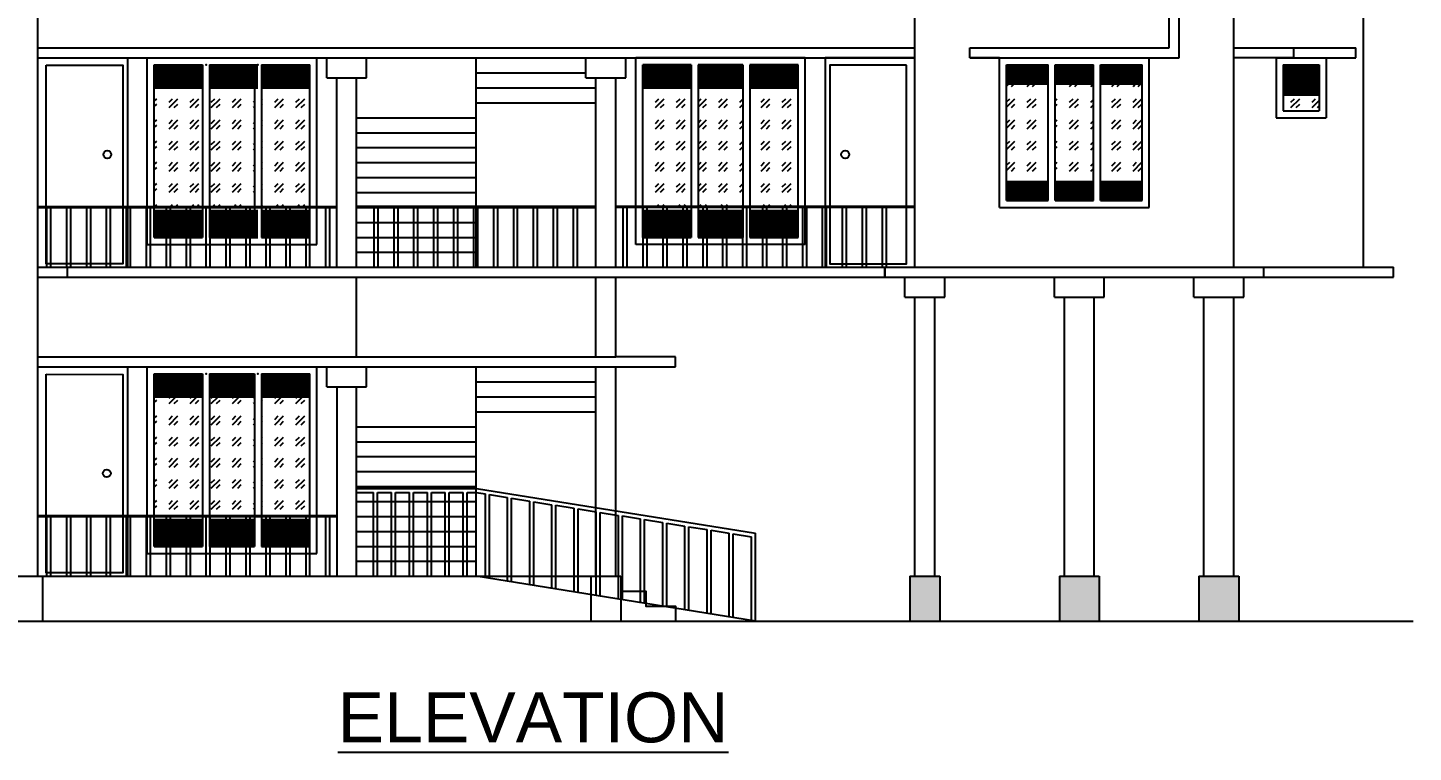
# Model space of a CAD drawing. Header units: metres. Extents: x -701442 to 358, y -36189 to 302.
# Drawn here: x 258.64 to 272.54, y 158.79 to 166.06 of the extents above; entities that cross this region are included whole.
import ezdxf

# ---------------------------------------------------------------- set-up
doc = ezdxf.new("R2010")
doc.units = ezdxf.units.M
doc.header["$MEASUREMENT"] = 0
doc.styles.get("Standard").update_dxf_attribs({"font": 'ARIAL.TTF'})
pattern_1 = [(45, (-5322.40508, -988.31824), (0.2121320344, 0), [0.125, -0.175]), (45, (-5322.35205, -988.31824), (0.2121320344, 0), [0.05, -0.25]), (45, (-5322.40508, -988.26521), (0.2121320344, 0), [0.05, -0.25])]
pattern_2 = [(45, (-5322.28008, -988.31824), (0.2121320344, 0), [0.125, -0.175]), (45, (-5322.22705, -988.31824), (0.2121320344, 0), [0.05, -0.25]), (45, (-5322.28008, -988.26521), (0.2121320344, 0), [0.05, -0.25])]

msp = doc.modelspace()

# ---------------------------------------------------------------- hatches: boundary and pattern name
h = msp.add_hatch()
h.set_pattern_fill('GOST_GLASS', color=256, scale=0.025)
h.set_pattern_definition(pattern_1)
h.paths.add_polyline_path([(259.91409, 164.26386), (260.39909, 164.26386), (260.39909, 165.45386), (259.91409, 165.45386)])
h = msp.add_hatch()
h.set_pattern_fill('GOST_GLASS', color=256, scale=0.025)
h.set_pattern_definition(pattern_1)
h.paths.add_polyline_path([(260.91909, 165.45386), (260.46909, 165.45386), (260.46909, 164.26386), (260.91909, 164.26386)])
h = msp.add_hatch()
h.set_pattern_fill('GOST_GLASS', color=256, scale=0.025)
h.set_pattern_definition(pattern_1)
h.paths.add_polyline_path([(260.98909, 164.26386), (261.47409, 164.26386), (261.47409, 165.45386), (260.98909, 165.45386)])
h = msp.add_hatch()
h.set_pattern_fill('GOST_GLASS', color=256, scale=0.025)
h.set_pattern_definition(pattern_1)
h.paths.add_polyline_path([(265.29909, 165.45386), (264.81409, 165.45386), (264.81409, 164.26386), (265.29909, 164.26386)])
h = msp.add_hatch()
h.set_pattern_fill('GOST_GLASS', color=256, scale=0.025)
h.set_pattern_definition(pattern_1)
h.paths.add_polyline_path([(265.81909, 165.45386), (265.36909, 165.45386), (265.36909, 164.26386), (265.81909, 164.26386)])
h = msp.add_hatch()
h.set_pattern_fill('GOST_GLASS', color=256, scale=0.025)
h.set_pattern_definition(pattern_1)
h.paths.add_polyline_path([(266.37409, 165.45386), (265.88909, 165.45386), (265.88909, 164.26386), (266.37409, 164.26386)])
h = msp.add_hatch()
h.set_pattern_fill('GOST_GLASS', color=256, scale=0.025)
h.set_pattern_definition(pattern_2)
h.paths.add_polyline_path([(268.88209, 165.49386), (268.46409, 165.49386), (268.46409, 164.51386), (268.88209, 164.51386)])
h = msp.add_hatch()
h.set_pattern_fill('GOST_GLASS', color=256, scale=0.025)
h.set_pattern_definition(pattern_2)
h.paths.add_polyline_path([(268.95209, 164.51386), (269.33509, 164.51386), (269.33509, 165.49386), (268.95209, 165.49386)])
h = msp.add_hatch()
h.set_pattern_fill('GOST_GLASS', color=256, scale=0.025)
h.set_pattern_definition(pattern_2)
h.paths.add_polyline_path([(269.82409, 165.49386), (269.40509, 165.49386), (269.40509, 164.51386), (269.82409, 164.51386)])
h = msp.add_hatch()
h.set_pattern_fill('GOST_GLASS', color=256, scale=0.025)
h.set_pattern_definition([(45, (-5322.60508, -988.31824), (0.2121320344, 0), [0.125, -0.175]), (45, (-5322.55205, -988.31824), (0.2121320344, 0), [0.05, -0.25]), (45, (-5322.60508, -988.26521), (0.2121320344, 0), [0.05, -0.25])])
h.paths.add_polyline_path([(271.59909, 165.38386), (271.23909, 165.38386), (271.23909, 165.22386), (271.59909, 165.22386)])
h = msp.add_hatch()
h.set_pattern_fill('GOST_GLASS', color=256, scale=0.025)
h.set_pattern_definition(pattern_1)
h.paths.add_polyline_path([(260.39909, 162.35386), (259.91409, 162.35386), (259.91409, 161.16386), (260.39909, 161.16386)])
h = msp.add_hatch()
h.set_pattern_fill('GOST_GLASS', color=256, scale=0.025)
h.set_pattern_definition(pattern_1)
h.paths.add_polyline_path([(260.46909, 161.16386), (260.91909, 161.16386), (260.91909, 162.35386), (260.46909, 162.35386)])
h = msp.add_hatch()
h.set_pattern_fill('GOST_GLASS', color=256, scale=0.025)
h.set_pattern_definition(pattern_1)
h.paths.add_polyline_path([(261.47409, 162.35386), (260.98909, 162.35386), (260.98909, 161.16386), (261.47409, 161.16386)])
h = msp.add_hatch(color=256)
h.dxf.hatch_style = 1
h.paths.add_polyline_path([(267.79409, 160.2795), (267.768, 160.28548, -0.34935359), (267.73202, 160.33059), (267.73202, 160.34057, -0.42263828), (267.77962, 160.38693), (267.78259, 160.38685), (267.79409, 160.41265), (267.79409, 160.55386), (267.49409, 160.55386), (267.49409, 160.46612, 0.06011254), (267.513, 160.45556, -0.47874737), (267.52719, 160.40779, 0.11824888), (267.51785, 160.38364, -0.17006343), (267.50328, 160.3549), (267.49409, 160.34611), (267.49409, 160.10386), (267.79409, 160.10386)])
h.paths.add_polyline_path([(267.52719, 160.40779, 0.19497221), (267.53241, 160.43124), (267.49409, 160.43124), (267.49409, 160.34611), (267.50328, 160.3549, 0.16971545), (267.51784, 160.38358, -0.1185502)], flags=17)
h.paths.add_polyline_path([(267.513, 160.45556, -0.06011253), (267.49409, 160.46612), (267.49409, 160.43124), (267.53241, 160.43124, 0.25954785)], flags=16)
h.paths.add_polyline_path([(267.79409, 160.38653), (267.78259, 160.38685), (267.78259, 160.38685), (267.77962, 160.38693, 0.42263825), (267.73202, 160.34057), (267.73202, 160.33059, 0.34935359), (267.768, 160.28548), (267.79409, 160.2795)], flags=17)
h.paths.add_polyline_path([(267.79409, 160.41265), (267.78259, 160.38685), (267.79409, 160.38653)], flags=17)
h = msp.add_hatch(color=256)
h.dxf.hatch_style = 1
h.paths.add_polyline_path([(269.39409, 160.55386), (269.34409, 160.55386), (269.04409, 160.55386), (268.99409, 160.55386), (268.99409, 160.10386), (269.39409, 160.10386)])
h = msp.add_hatch(color=256)
h.dxf.hatch_style = 1
h.paths.add_polyline_path([(270.79409, 160.55386), (270.74409, 160.55386), (270.44409, 160.55386), (270.39409, 160.55386), (270.39409, 160.10386), (270.79409, 160.10386)])

# ---------------------------------------------------------------- linework, layer by layer
for p, q in [((270.74409, 163.65386), (270.74409, 169.75386)), ((272.04409, 163.65386), (272.04409, 169.75386)), ((270.19409, 165.75408), (270.19409, 168.95364)), ((270.09409, 165.85386), (270.09409, 168.85364)), ((258.74409, 163.55386), (258.74409, 166.65386)), ((267.54409, 163.65386), (267.54409, 166.65386)), ((258.74409, 165.85386), (267.54409, 165.85386)), ((268.09409, 165.85386), (270.09409, 165.85386)), ((268.09409, 165.75386), (268.09409, 165.85386)), ((270.74409, 165.85386), (271.96909, 165.85386)), ((271.34409, 165.75386), (271.34409, 165.85386)), ((271.96909, 165.75386), (271.96909, 165.85386)), ((258.74409, 165.75386), (267.54409, 165.75386)), ((258.74409, 165.75386), (259.64409, 165.75386)), ((259.64409, 165.75386), (259.64409, 163.65386)), ((259.84409, 165.75386), (261.54409, 165.75386)), ((259.84409, 163.88386), (259.84409, 165.75386)), ((261.54409, 163.88386), (261.54409, 165.75386)), ((261.64409, 165.55386), (261.64409, 165.75386)), ((262.04409, 165.55386), (262.04409, 165.75386)), ((263.14409, 163.65386), (263.14409, 165.75386)), ((264.24409, 165.55386), (264.24409, 165.75386)), ((264.64409, 165.55386), (264.64409, 165.75386)), ((266.44409, 165.75386), (264.74409, 165.75386)), ((264.74409, 163.88386), (264.74409, 165.75386)), ((266.44409, 163.88386), (266.44409, 165.75386)), ((266.64409, 165.75386), (266.64409, 163.65386)), ((267.54409, 165.75386), (266.64409, 165.75386)), ((268.09409, 165.75386), (269.99409, 165.75386)), ((268.39409, 165.75386), (268.09409, 165.75386)), ((268.39409, 165.75386), (269.89409, 165.75386)), ((268.39409, 164.25386), (268.39409, 165.75386)), ((269.89409, 165.75408), (270.19409, 165.75408)), ((269.89409, 164.25386), (269.89409, 165.75386)), ((269.99409, 165.75386), (269.99409, 165.75408)), ((271.34409, 165.75386), (270.74409, 165.75386)), ((271.16909, 165.75386), (271.66909, 165.75386)), ((271.16909, 165.75386), (271.16909, 165.15386)), ((271.66909, 165.75386), (271.66909, 165.15386)), ((271.66909, 165.75386), (271.96909, 165.75386)), ((259.91409, 165.68386), (260.39909, 165.68386)), ((259.91409, 163.95386), (259.91409, 165.68386)), ((259.91409, 165.67386), (260.39909, 165.67386)), ((259.91409, 165.66386), (260.39909, 165.66386)), ((259.91409, 165.65386), (260.39909, 165.65386)), ((259.91409, 165.65386), (260.39909, 165.65386)), ((259.91409, 165.64386), (260.39909, 165.64386)), ((259.91409, 165.63386), (260.39909, 165.63386)), ((259.91409, 165.62386), (260.39909, 165.62386)), ((259.91409, 165.61386), (260.39909, 165.61386)), ((259.91409, 165.60386), (260.39909, 165.60386)), ((259.91409, 165.59386), (260.39909, 165.59386)), ((259.91409, 165.58386), (260.39909, 165.58386)), ((259.91409, 165.57386), (260.39909, 165.57386)), ((259.91409, 165.56386), (260.39909, 165.56386)), ((259.91409, 165.55386), (260.39909, 165.55386)), ((260.39909, 165.68386), (260.39909, 163.95386)), ((260.46909, 165.68386), (260.91909, 165.68386)), ((260.46909, 165.68386), (260.46909, 163.95386)), ((260.46909, 165.68386), (260.95409, 165.68386)), ((260.46909, 165.67386), (260.95409, 165.67386)), ((260.46909, 165.66386), (260.95409, 165.66386)), ((260.46909, 165.65386), (260.95409, 165.65386)), ((260.46909, 165.65386), (260.95409, 165.65386)), ((260.46909, 165.64386), (260.95409, 165.64386)), ((260.46909, 165.63386), (260.95409, 165.63386)), ((260.46909, 165.62386), (260.95409, 165.62386)), ((260.46909, 165.61386), (260.95409, 165.61386)), ((260.46909, 165.60386), (260.95409, 165.60386)), ((260.46909, 165.59386), (260.95409, 165.59386)), ((260.46909, 165.58386), (260.95409, 165.58386)), ((260.46909, 165.57386), (260.95409, 165.57386)), ((260.46909, 165.56386), (260.95409, 165.56386)), ((260.46909, 165.55386), (260.95409, 165.55386)), ((260.91909, 165.68386), (260.91909, 163.95386)), ((260.98909, 165.68386), (261.47409, 165.68386)), ((260.98909, 165.68386), (260.98909, 163.95386)), ((260.98909, 165.68386), (261.47409, 165.68386)), ((260.98909, 165.67386), (261.47409, 165.67386)), ((260.98909, 165.66386), (261.47409, 165.66386)), ((260.98909, 165.65386), (261.47409, 165.65386)), ((260.98909, 165.65386), (261.47409, 165.65386)), ((260.98909, 165.64386), (261.47409, 165.64386)), ((260.98909, 165.63386), (261.47409, 165.63386)), ((260.98909, 165.62386), (261.47409, 165.62386)), ((260.98909, 165.61386), (261.47409, 165.61386)), ((260.98909, 165.60386), (261.47409, 165.60386)), ((260.98909, 165.59386), (261.47409, 165.59386)), ((260.98909, 165.58386), (261.47409, 165.58386)), ((260.98909, 165.57386), (261.47409, 165.57386)), ((260.98909, 165.56386), (261.47409, 165.56386)), ((260.98909, 165.55386), (261.47409, 165.55386)), ((261.47409, 163.95386), (261.47409, 165.68386)), ((261.64409, 165.55386), (262.04409, 165.55386)), ((261.74409, 163.65386), (261.74409, 165.55386)), ((261.94409, 163.65386), (261.94409, 165.55386)), ((263.14409, 165.60386), (264.24409, 165.60386)), ((264.24409, 165.55386), (264.64409, 165.55386)), ((264.34409, 163.65386), (264.34409, 165.55386)), ((264.34409, 163.65386), (264.34409, 165.55386)), ((264.54409, 163.65386), (264.54409, 165.55386)), ((265.29909, 165.68386), (264.81409, 165.68386)), ((264.81409, 163.95386), (264.81409, 165.68386)), ((264.81409, 165.68386), (265.29909, 165.68386)), ((264.81409, 165.67386), (265.29909, 165.67386)), ((264.81409, 165.66386), (265.29909, 165.66386)), ((264.81409, 165.65386), (265.29909, 165.65386)), ((264.81409, 165.65386), (265.29909, 165.65386)), ((264.81409, 165.64386), (265.29909, 165.64386)), ((264.81409, 165.63386), (265.29909, 165.63386)), ((264.81409, 165.62386), (265.29909, 165.62386)), ((264.81409, 165.61386), (265.29909, 165.61386)), ((264.81409, 165.60386), (265.29909, 165.60386)), ((264.81409, 165.59386), (265.29909, 165.59386)), ((264.81409, 165.58386), (265.29909, 165.58386)), ((264.81409, 165.57386), (265.29909, 165.57386)), ((264.81409, 165.56386), (265.29909, 165.56386)), ((264.81409, 165.55386), (265.29909, 165.55386)), ((265.29909, 165.68386), (265.29909, 163.95386)), ((265.81909, 165.68386), (265.36909, 165.68386)), ((265.36909, 165.68386), (265.36909, 163.95386)), ((265.36909, 165.68386), (265.81909, 165.68386)), ((265.36909, 165.67386), (265.81909, 165.67386)), ((265.36909, 165.66386), (265.81909, 165.66386)), ((265.36909, 165.65386), (265.81909, 165.65386)), ((265.36909, 165.65386), (265.81909, 165.65386)), ((265.36909, 165.64386), (265.81909, 165.64386)), ((265.36909, 165.63386), (265.81909, 165.63386)), ((265.36909, 165.62386), (265.81909, 165.62386)), ((265.36909, 165.61386), (265.81909, 165.61386)), ((265.36909, 165.60386), (265.81909, 165.60386)), ((265.36909, 165.59386), (265.81909, 165.59386)), ((265.36909, 165.58386), (265.81909, 165.58386)), ((265.36909, 165.57386), (265.81909, 165.57386)), ((265.36909, 165.56386), (265.81909, 165.56386)), ((265.36909, 165.55386), (265.81909, 165.55386)), ((265.81909, 165.68386), (265.81909, 163.95386)), ((266.37409, 165.68386), (265.88909, 165.68386)), ((265.88909, 165.68386), (265.88909, 163.95386)), ((265.88909, 165.68386), (266.37409, 165.68386)), ((265.88909, 165.67386), (266.37409, 165.67386)), ((265.88909, 165.66386), (266.37409, 165.66386)), ((265.88909, 165.65386), (266.37409, 165.65386)), ((265.88909, 165.65386), (266.37409, 165.65386)), ((265.88909, 165.64386), (266.37409, 165.64386)), ((265.88909, 165.63386), (266.37409, 165.63386)), ((265.88909, 165.62386), (266.37409, 165.62386)), ((265.88909, 165.61386), (266.37409, 165.61386)), ((265.88909, 165.60386), (266.37409, 165.60386)), ((265.88909, 165.59386), (266.37409, 165.59386)), ((265.88909, 165.58386), (266.37409, 165.58386)), ((265.88909, 165.57386), (266.37409, 165.57386)), ((265.88909, 165.56386), (266.37409, 165.56386)), ((265.88909, 165.55386), (266.37409, 165.55386)), ((266.37409, 163.95386), (266.37409, 165.68386)), ((268.46409, 165.68386), (268.88209, 165.68386)), ((268.46409, 164.32386), (268.46409, 165.68386)), ((268.46409, 165.68386), (268.88209, 165.68386)), ((268.46409, 165.67386), (268.88209, 165.67386)), ((268.46409, 165.66386), (268.88209, 165.66386)), ((268.46409, 165.65386), (268.88209, 165.65386)), ((268.46409, 165.64386), (268.88209, 165.64386)), ((268.46409, 165.63386), (268.88209, 165.63386)), ((268.46409, 165.62386), (268.88209, 165.62386)), ((268.46409, 165.61386), (268.88209, 165.61386)), ((268.46409, 165.60386), (268.88209, 165.60386)), ((268.46409, 165.59386), (268.88209, 165.59386)), ((268.46409, 165.58386), (268.88209, 165.58386)), ((268.46409, 165.57386), (268.88209, 165.57386)), ((268.46409, 165.56386), (268.88209, 165.56386)), ((268.46409, 165.55386), (268.88209, 165.55386)), ((268.88209, 164.32386), (268.88209, 165.68386)), ((268.95209, 165.68386), (269.33509, 165.68386)), ((268.95209, 164.32386), (268.95209, 165.68386)), ((268.95209, 165.68386), (269.33509, 165.68386)), ((268.95209, 165.67386), (269.33509, 165.67386)), ((268.95209, 165.66386), (269.33509, 165.66386)), ((268.95209, 165.65386), (269.33509, 165.65386)), ((268.95209, 165.64386), (269.33509, 165.64386)), ((268.95209, 165.63386), (269.33509, 165.63386)), ((268.95209, 165.62386), (269.33509, 165.62386)), ((268.95209, 165.61386), (269.33509, 165.61386)), ((268.95209, 165.60386), (269.33509, 165.60386)), ((268.95209, 165.59386), (269.33509, 165.59386)), ((268.95209, 165.58386), (269.33509, 165.58386)), ((268.95209, 165.57386), (269.33509, 165.57386)), ((268.95209, 165.56386), (269.33509, 165.56386)), ((268.95209, 165.55386), (269.33509, 165.55386)), ((269.33509, 164.32386), (269.33509, 165.68386)), ((269.40509, 165.68386), (269.82409, 165.68386)), ((269.40509, 164.32386), (269.40509, 165.68386)), ((269.40509, 165.68386), (269.82309, 165.68386)), ((269.40509, 165.67386), (269.82309, 165.67386)), ((269.40509, 165.66386), (269.82309, 165.66386)), ((269.40509, 165.65386), (269.82309, 165.65386)), ((269.40509, 165.64386), (269.82309, 165.64386)), ((269.40509, 165.63386), (269.82309, 165.63386)), ((269.40509, 165.62386), (269.82309, 165.62386)), ((269.40509, 165.61386), (269.82309, 165.61386)), ((269.40509, 165.60386), (269.82309, 165.60386)), ((269.40509, 165.59386), (269.82309, 165.59386)), ((269.40509, 165.58386), (269.82309, 165.58386)), ((269.40509, 165.57386), (269.82309, 165.57386)), ((269.40509, 165.56386), (269.82309, 165.56386)), ((269.40509, 165.55386), (269.82309, 165.55386)), ((269.82409, 164.32386), (269.82409, 165.68386)), ((271.23909, 165.68386), (271.59909, 165.68386)), ((271.23909, 165.68386), (271.23909, 165.22386)), ((271.23909, 165.67386), (271.59909, 165.67386)), ((271.23909, 165.66386), (271.59909, 165.66386)), ((271.23909, 165.65386), (271.59909, 165.65386)), ((271.23909, 165.64386), (271.59909, 165.64386)), ((271.23909, 165.63386), (271.59909, 165.63386)), ((271.23909, 165.62386), (271.59909, 165.62386)), ((271.23909, 165.61386), (271.59909, 165.61386)), ((271.23909, 165.60386), (271.59909, 165.60386)), ((271.23909, 165.59386), (271.59909, 165.59386)), ((271.23909, 165.58386), (271.59909, 165.58386)), ((271.23909, 165.57386), (271.59909, 165.57386)), ((271.23909, 165.56386), (271.59909, 165.56386)), ((271.23909, 165.55386), (271.59909, 165.55386)), ((271.59909, 165.68386), (271.59909, 165.22386)), ((259.91409, 165.54386), (260.39909, 165.54386)), ((259.91409, 165.53386), (260.39909, 165.53386)), ((259.91409, 165.52386), (260.39909, 165.52386)), ((259.91409, 165.51386), (260.39909, 165.51386)), ((259.91409, 165.50386), (260.39909, 165.50386)), ((259.91409, 165.49386), (260.39909, 165.49386)), ((259.91409, 165.48386), (260.39909, 165.48386)), ((259.91409, 165.47386), (260.39909, 165.47386)), ((259.91409, 165.46386), (260.39909, 165.46386)), ((259.91409, 165.45386), (260.39909, 165.45386)), ((260.46909, 165.54386), (260.95409, 165.54386)), ((260.46909, 165.53386), (260.95409, 165.53386)), ((260.46909, 165.52386), (260.95409, 165.52386)), ((260.46909, 165.51386), (260.95409, 165.51386)), ((260.46909, 165.50386), (260.95409, 165.50386)), ((260.46909, 165.49386), (260.95409, 165.49386)), ((260.46909, 165.48386), (260.95409, 165.48386)), ((260.46909, 165.47386), (260.95409, 165.47386)), ((260.46909, 165.46386), (260.95409, 165.46386)), ((260.46909, 165.45386), (260.95409, 165.45386)), ((260.98909, 165.54386), (261.47409, 165.54386)), ((260.98909, 165.53386), (261.47409, 165.53386)), ((260.98909, 165.52386), (261.47409, 165.52386)), ((260.98909, 165.51386), (261.47409, 165.51386)), ((260.98909, 165.50386), (261.47409, 165.50386)), ((260.98909, 165.49386), (261.47409, 165.49386)), ((260.98909, 165.48386), (261.47409, 165.48386)), ((260.98909, 165.47386), (261.47409, 165.47386)), ((260.98909, 165.46386), (261.47409, 165.46386)), ((260.98909, 165.45386), (261.47409, 165.45386)), ((263.14409, 165.45386), (264.34409, 165.45386)), ((264.81409, 165.54386), (265.29909, 165.54386)), ((264.81409, 165.53386), (265.29909, 165.53386)), ((264.81409, 165.52386), (265.29909, 165.52386)), ((264.81409, 165.51386), (265.29909, 165.51386)), ((264.81409, 165.50386), (265.29909, 165.50386)), ((264.81409, 165.49386), (265.29909, 165.49386)), ((264.81409, 165.48386), (265.29909, 165.48386)), ((264.81409, 165.47386), (265.29909, 165.47386)), ((264.81409, 165.46386), (265.29909, 165.46386)), ((264.81409, 165.45386), (265.29909, 165.45386)), ((265.36909, 165.54386), (265.81909, 165.54386)), ((265.36909, 165.53386), (265.81909, 165.53386)), ((265.36909, 165.52386), (265.81909, 165.52386)), ((265.36909, 165.51386), (265.81909, 165.51386)), ((265.36909, 165.50386), (265.81909, 165.50386)), ((265.36909, 165.49386), (265.81909, 165.49386)), ((265.36909, 165.48386), (265.81909, 165.48386)), ((265.36909, 165.47386), (265.81909, 165.47386)), ((265.36909, 165.46386), (265.81909, 165.46386)), ((265.36909, 165.45386), (265.81909, 165.45386)), ((265.88909, 165.54386), (266.37409, 165.54386)), ((265.88909, 165.53386), (266.37409, 165.53386)), ((265.88909, 165.52386), (266.37409, 165.52386)), ((265.88909, 165.51386), (266.37409, 165.51386)), ((265.88909, 165.50386), (266.37409, 165.50386)), ((265.88909, 165.49386), (266.37409, 165.49386)), ((265.88909, 165.48386), (266.37409, 165.48386)), ((265.88909, 165.47386), (266.37409, 165.47386)), ((265.88909, 165.46386), (266.37409, 165.46386)), ((265.88909, 165.45386), (266.37409, 165.45386)), ((268.46409, 165.54386), (268.88209, 165.54386)), ((268.46409, 165.53386), (268.88209, 165.53386)), ((268.46409, 165.52386), (268.88209, 165.52386)), ((268.46409, 165.51386), (268.88209, 165.51386)), ((268.46409, 165.50386), (268.88209, 165.50386)), ((268.46409, 165.49386), (268.88209, 165.49386)), ((268.95209, 165.54386), (269.33509, 165.54386)), ((268.95209, 165.53386), (269.33509, 165.53386)), ((268.95209, 165.52386), (269.33509, 165.52386)), ((268.95209, 165.51386), (269.33509, 165.51386)), ((268.95209, 165.50386), (269.33509, 165.50386)), ((268.95209, 165.49386), (269.33509, 165.49386)), ((269.40509, 165.54386), (269.82309, 165.54386)), ((269.40509, 165.53386), (269.82309, 165.53386)), ((269.40509, 165.52386), (269.82309, 165.52386)), ((269.40509, 165.51386), (269.82309, 165.51386)), ((269.40509, 165.50386), (269.82309, 165.50386)), ((269.40509, 165.49386), (269.82309, 165.49386)), ((271.23909, 165.54386), (271.59909, 165.54386)), ((271.23909, 165.53386), (271.59909, 165.53386)), ((271.23909, 165.52386), (271.59909, 165.52386)), ((271.23909, 165.51386), (271.59909, 165.51386)), ((271.23909, 165.50386), (271.59909, 165.50386)), ((271.23909, 165.49386), (271.59909, 165.49386)), ((271.23909, 165.48386), (271.59909, 165.48386)), ((271.23909, 165.47386), (271.59909, 165.47386)), ((271.23909, 165.46386), (271.59909, 165.46386)), ((271.23909, 165.45386), (271.59909, 165.45386)), ((271.23909, 165.44386), (271.59909, 165.44386)), ((271.23909, 165.43386), (271.59909, 165.43386)), ((271.23909, 165.42386), (271.59909, 165.42386)), ((271.23909, 165.41386), (271.59909, 165.41386)), ((263.14409, 165.30386), (264.34409, 165.30386)), ((271.23909, 165.40386), (271.59909, 165.40386)), ((271.23909, 165.39386), (271.59909, 165.39386)), ((271.23909, 165.38386), (271.59909, 165.38386)), ((261.94409, 165.15386), (263.14409, 165.15386)), ((271.16909, 165.15386), (271.66909, 165.15386)), ((271.23909, 165.22386), (271.59909, 165.22386)), ((261.94409, 165.00386), (263.14409, 165.00386)), ((261.94409, 164.85386), (263.14409, 164.85386)), ((261.94409, 164.70386), (263.14409, 164.70386)), ((261.94409, 164.55386), (263.14409, 164.55386)), ((268.46409, 164.51386), (268.88209, 164.51386)), ((268.46409, 164.50386), (268.88209, 164.50386)), ((268.46409, 164.49386), (268.88209, 164.49386)), ((268.46409, 164.48386), (268.88209, 164.48386)), ((268.46409, 164.47386), (268.88209, 164.47386)), ((268.46409, 164.46386), (268.88209, 164.46386)), ((268.46409, 164.45386), (268.88209, 164.45386)), ((268.46409, 164.44386), (268.88209, 164.44386)), ((268.95209, 164.51386), (269.33509, 164.51386)), ((268.95209, 164.50386), (269.33509, 164.50386)), ((268.95209, 164.49386), (269.33509, 164.49386)), ((268.95209, 164.48386), (269.33509, 164.48386)), ((268.95209, 164.47386), (269.33509, 164.47386)), ((268.95209, 164.46386), (269.33509, 164.46386)), ((268.95209, 164.45386), (269.33509, 164.45386)), ((268.95209, 164.44386), (269.33509, 164.44386)), ((269.40509, 164.51386), (269.82309, 164.51386)), ((269.40509, 164.50386), (269.82309, 164.50386)), ((269.40509, 164.49386), (269.82309, 164.49386)), ((269.40509, 164.48386), (269.82309, 164.48386)), ((269.40509, 164.47386), (269.82309, 164.47386)), ((269.40509, 164.46386), (269.82309, 164.46386)), ((269.40509, 164.45386), (269.82309, 164.45386)), ((269.40509, 164.44386), (269.82309, 164.44386)), ((261.94409, 164.40386), (263.14409, 164.40386)), ((268.46409, 164.43386), (268.88209, 164.43386)), ((268.46409, 164.42386), (268.88209, 164.42386)), ((268.46409, 164.41386), (268.88209, 164.41386)), ((268.46409, 164.40386), (268.88209, 164.40386)), ((268.46409, 164.39386), (268.88209, 164.39386)), ((268.46409, 164.38386), (268.88209, 164.38386)), ((268.46409, 164.37386), (268.88209, 164.37386)), ((268.46409, 164.36386), (268.88209, 164.36386)), ((268.46409, 164.35386), (268.88209, 164.35386)), ((268.46409, 164.34386), (268.88209, 164.34386)), ((268.46409, 164.33386), (268.88209, 164.33386)), ((268.46409, 164.32386), (268.88209, 164.32386)), ((268.95209, 164.43386), (269.33509, 164.43386)), ((268.95209, 164.42386), (269.33509, 164.42386)), ((268.95209, 164.41386), (269.33509, 164.41386)), ((268.95209, 164.40386), (269.33509, 164.40386)), ((268.95209, 164.39386), (269.33509, 164.39386)), ((268.95209, 164.38386), (269.33509, 164.38386)), ((268.95209, 164.37386), (269.33509, 164.37386)), ((268.95209, 164.36386), (269.33509, 164.36386)), ((268.95209, 164.35386), (269.33509, 164.35386)), ((268.95209, 164.34386), (269.33509, 164.34386)), ((268.95209, 164.33386), (269.33509, 164.33386)), ((268.95209, 164.32386), (269.33509, 164.32386)), ((269.40509, 164.43386), (269.82309, 164.43386)), ((269.40509, 164.42386), (269.82309, 164.42386)), ((269.40509, 164.41386), (269.82309, 164.41386)), ((269.40509, 164.40386), (269.82309, 164.40386)), ((269.40509, 164.39386), (269.82309, 164.39386)), ((269.40509, 164.38386), (269.82309, 164.38386)), ((269.40509, 164.37386), (269.82309, 164.37386)), ((269.40509, 164.36386), (269.82309, 164.36386)), ((269.40509, 164.35386), (269.82309, 164.35386)), ((269.40509, 164.34386), (269.82309, 164.34386)), ((269.40509, 164.33386), (269.82309, 164.33386)), ((269.40509, 164.32386), (269.82409, 164.32386)), ((258.74409, 164.26386), (261.74409, 164.26386)), ((258.74409, 164.25386), (261.74409, 164.25386)), ((258.83255, 164.25386), (258.83255, 163.65386)), ((258.87255, 164.25386), (258.87255, 163.65386)), ((259.03255, 164.25386), (259.03255, 163.65386)), ((259.07255, 164.25386), (259.07255, 163.65386)), ((259.23255, 164.25386), (259.23255, 163.65386)), ((259.27255, 164.25386), (259.27255, 163.65386)), ((259.43255, 164.25386), (259.43255, 163.65386)), ((259.47255, 164.25386), (259.47255, 163.65386)), ((259.63255, 164.25386), (259.63255, 163.65386)), ((259.67255, 164.25386), (259.67255, 163.65386)), ((259.83255, 164.25386), (259.83255, 163.65386)), ((259.87255, 164.25386), (259.87255, 163.65386)), ((259.91409, 164.22386), (260.39909, 164.22386)), ((259.91409, 164.21386), (260.39909, 164.21386)), ((259.91409, 164.20386), (260.39909, 164.20386)), ((259.91409, 164.19386), (260.39909, 164.19386)), ((259.91409, 164.18386), (260.39909, 164.18386)), ((259.91409, 164.17386), (260.39909, 164.17386)), ((259.91409, 164.16386), (260.39909, 164.16386)), ((260.03255, 164.25386), (260.03255, 163.65386)), ((260.07255, 164.25386), (260.07255, 163.65386)), ((260.23255, 164.25386), (260.23255, 163.65386)), ((260.27255, 164.25386), (260.27255, 163.65386)), ((260.43255, 164.25386), (260.43255, 163.65386)), ((260.46909, 164.22386), (260.95409, 164.22386)), ((260.46909, 164.21386), (260.95409, 164.21386)), ((260.46909, 164.20386), (260.95409, 164.20386)), ((260.46909, 164.19386), (260.95409, 164.19386)), ((260.46909, 164.18386), (260.95409, 164.18386)), ((260.46909, 164.17386), (260.95409, 164.17386)), ((260.46909, 164.16386), (260.95409, 164.16386)), ((260.47255, 164.25386), (260.47255, 163.65386)), ((260.63255, 164.25386), (260.63255, 163.65386)), ((260.67255, 164.25386), (260.67255, 163.65386)), ((260.83255, 164.25386), (260.83255, 163.65386)), ((260.87255, 164.25386), (260.87255, 163.65386)), ((260.98909, 164.22386), (261.47409, 164.22386)), ((260.98909, 164.21386), (261.47409, 164.21386)), ((260.98909, 164.20386), (261.47409, 164.20386)), ((260.98909, 164.19386), (261.47409, 164.19386)), ((260.98909, 164.18386), (261.47409, 164.18386)), ((260.98909, 164.17386), (261.47409, 164.17386)), ((260.98909, 164.16386), (261.47409, 164.16386)), ((261.03255, 164.25386), (261.03255, 163.65386)), ((261.07255, 164.25386), (261.07255, 163.65386)), ((261.23255, 164.25386), (261.23255, 163.65386)), ((261.27255, 164.25386), (261.27255, 163.65386)), ((261.43255, 164.25386), (261.43255, 163.65386)), ((261.47255, 164.25386), (261.47255, 163.65386)), ((261.63255, 164.25386), (261.63255, 163.65386)), ((261.67255, 164.25386), (261.67255, 163.65386)), ((264.34409, 164.26386), (261.94409, 164.26386)), ((261.94409, 164.25386), (263.14409, 164.25386)), ((261.94409, 164.25386), (264.34409, 164.25386)), ((262.11589, 164.25386), (262.11589, 163.65386)), ((262.15589, 164.25386), (262.15589, 163.65386)), ((262.31589, 164.25386), (262.31589, 163.65386)), ((262.35589, 164.25386), (262.35589, 163.65386)), ((262.51589, 164.25386), (262.51589, 163.65386)), ((262.55589, 164.25386), (262.55589, 163.65386)), ((262.71589, 164.25386), (262.71589, 163.65386)), ((262.75589, 164.25386), (262.75589, 163.65386)), ((262.91589, 164.25386), (262.91589, 163.65386)), ((262.95589, 164.25386), (262.95589, 163.65386)), ((263.11589, 164.25386), (263.11589, 163.65386)), ((263.15589, 164.25386), (263.15589, 163.65386)), ((263.31589, 164.25386), (263.31589, 163.65386)), ((263.35589, 164.25386), (263.35589, 163.65386)), ((263.51589, 164.25386), (263.51589, 163.65386)), ((263.55589, 164.25386), (263.55589, 163.65386)), ((263.71589, 164.25386), (263.71589, 163.65386)), ((263.75589, 164.25386), (263.75589, 163.65386)), ((263.91589, 164.25386), (263.91589, 163.65386)), ((263.95589, 164.25386), (263.95589, 163.65386)), ((264.11589, 164.25386), (264.11589, 163.65386)), ((264.15589, 164.25386), (264.15589, 163.65386)), ((267.54409, 164.26386), (264.54409, 164.26386)), ((267.54409, 164.25386), (264.54409, 164.25386)), ((264.61563, 164.25386), (264.61563, 163.65386)), ((267.54409, 164.25386), (264.64409, 164.25386)), ((264.65563, 164.25386), (264.65563, 163.65386)), ((264.81409, 164.22386), (265.29909, 164.22386)), ((264.81409, 164.21386), (265.29909, 164.21386)), ((264.81409, 164.20386), (265.29909, 164.20386)), ((264.81409, 164.19386), (265.29909, 164.19386)), ((264.81409, 164.18386), (265.29909, 164.18386)), ((264.81409, 164.17386), (265.29909, 164.17386)), ((264.81409, 164.16386), (265.29909, 164.16386)), ((264.81563, 164.25386), (264.81563, 163.65386)), ((264.85563, 164.25386), (264.85563, 163.65386)), ((265.01563, 164.25386), (265.01563, 163.65386)), ((265.05563, 164.25386), (265.05563, 163.65386)), ((265.21563, 164.25386), (265.21563, 163.65386)), ((265.25563, 164.25386), (265.25563, 163.65386)), ((265.36909, 164.22386), (265.81909, 164.22386)), ((265.36909, 164.21386), (265.81909, 164.21386)), ((265.36909, 164.20386), (265.81909, 164.20386)), ((265.36909, 164.19386), (265.81909, 164.19386)), ((265.36909, 164.18386), (265.81909, 164.18386)), ((265.36909, 164.17386), (265.81909, 164.17386)), ((265.36909, 164.16386), (265.81909, 164.16386)), ((265.41563, 164.25386), (265.41563, 163.65386)), ((265.45563, 164.25386), (265.45563, 163.65386)), ((265.61563, 164.25386), (265.61563, 163.65386)), ((265.65563, 164.25386), (265.65563, 163.65386)), ((265.81563, 164.25386), (265.81563, 163.65386)), ((265.85563, 164.25386), (265.85563, 163.65386)), ((265.88909, 164.22386), (266.37409, 164.22386)), ((265.88909, 164.21386), (266.37409, 164.21386)), ((265.88909, 164.20386), (266.37409, 164.20386)), ((265.88909, 164.19386), (266.37409, 164.19386)), ((265.88909, 164.18386), (266.37409, 164.18386)), ((265.88909, 164.17386), (266.37409, 164.17386)), ((265.88909, 164.16386), (266.37409, 164.16386)), ((266.01563, 164.25386), (266.01563, 163.65386)), ((266.05563, 164.25386), (266.05563, 163.65386)), ((266.21563, 164.25386), (266.21563, 163.65386)), ((266.25563, 164.25386), (266.25563, 163.65386)), ((266.41563, 164.25386), (266.41563, 163.65386)), ((266.45563, 164.25386), (266.45563, 163.65386)), ((266.61563, 164.25386), (266.61563, 163.65386)), ((266.65563, 164.25386), (266.65563, 163.65386)), ((266.81563, 164.25386), (266.81563, 163.65386)), ((266.85563, 164.25386), (266.85563, 163.65386)), ((267.01563, 164.25386), (267.01563, 163.65386)), ((267.05563, 164.25386), (267.05563, 163.65386)), ((267.21563, 164.25386), (267.21563, 163.65386)), ((267.25563, 164.25386), (267.25563, 163.65386)), ((268.39409, 164.25386), (269.89409, 164.25386)), ((259.91409, 164.15386), (260.39909, 164.15386)), ((259.91409, 164.14386), (260.39909, 164.14386)), ((259.91409, 164.13386), (260.39909, 164.13386)), ((259.91409, 164.12386), (260.39909, 164.12386)), ((259.91409, 164.11386), (260.39909, 164.11386)), ((259.91409, 164.10386), (260.39909, 164.10386)), ((259.91409, 164.09386), (260.39909, 164.09386)), ((259.91409, 164.08386), (260.39909, 164.08386)), ((259.91409, 164.07386), (260.39909, 164.07386)), ((259.91409, 164.06386), (260.39909, 164.06386)), ((259.91409, 164.05386), (260.39909, 164.05386)), ((259.91409, 164.04386), (260.39909, 164.04386)), ((259.91409, 164.03386), (260.39909, 164.03386)), ((259.91409, 164.02386), (260.39909, 164.02386)), ((260.46909, 164.15386), (260.95409, 164.15386)), ((260.46909, 164.14386), (260.95409, 164.14386)), ((260.46909, 164.13386), (260.95409, 164.13386)), ((260.46909, 164.12386), (260.95409, 164.12386)), ((260.46909, 164.11386), (260.95409, 164.11386)), ((260.46909, 164.10386), (260.95409, 164.10386)), ((260.46909, 164.09386), (260.95409, 164.09386)), ((260.46909, 164.08386), (260.95409, 164.08386)), ((260.46909, 164.07386), (260.95409, 164.07386)), ((260.46909, 164.06386), (260.95409, 164.06386)), ((260.46909, 164.05386), (260.95409, 164.05386)), ((260.46909, 164.04386), (260.95409, 164.04386)), ((260.46909, 164.03386), (260.95409, 164.03386)), ((260.46909, 164.02386), (260.95409, 164.02386)), ((260.98909, 164.15386), (261.47409, 164.15386)), ((260.98909, 164.14386), (261.47409, 164.14386)), ((260.98909, 164.13386), (261.47409, 164.13386)), ((260.98909, 164.12386), (261.47409, 164.12386)), ((260.98909, 164.11386), (261.47409, 164.11386)), ((260.98909, 164.10386), (261.47409, 164.10386)), ((260.98909, 164.09386), (261.47409, 164.09386)), ((260.98909, 164.08386), (261.47409, 164.08386)), ((260.98909, 164.07386), (261.47409, 164.07386)), ((260.98909, 164.06386), (261.47409, 164.06386)), ((260.98909, 164.05386), (261.47409, 164.05386)), ((260.98909, 164.04386), (261.47409, 164.04386)), ((260.98909, 164.03386), (261.47409, 164.03386)), ((260.98909, 164.02386), (261.47409, 164.02386)), ((261.94409, 164.10386), (263.14409, 164.10386)), ((264.81409, 164.15386), (265.29909, 164.15386)), ((264.81409, 164.14386), (265.29909, 164.14386)), ((264.81409, 164.13386), (265.29909, 164.13386)), ((264.81409, 164.12386), (265.29909, 164.12386)), ((264.81409, 164.11386), (265.29909, 164.11386)), ((264.81409, 164.10386), (265.29909, 164.10386)), ((264.81409, 164.09386), (265.29909, 164.09386)), ((264.81409, 164.08386), (265.29909, 164.08386)), ((264.81409, 164.07386), (265.29909, 164.07386)), ((264.81409, 164.06386), (265.29909, 164.06386)), ((264.81409, 164.05386), (265.29909, 164.05386)), ((264.81409, 164.04386), (265.29909, 164.04386)), ((264.81409, 164.03386), (265.29909, 164.03386)), ((264.81409, 164.02386), (265.29909, 164.02386)), ((265.36909, 164.15386), (265.81909, 164.15386)), ((265.36909, 164.14386), (265.81909, 164.14386)), ((265.36909, 164.13386), (265.81909, 164.13386)), ((265.36909, 164.12386), (265.81909, 164.12386)), ((265.36909, 164.11386), (265.81909, 164.11386)), ((265.36909, 164.10386), (265.81909, 164.10386)), ((265.36909, 164.09386), (265.81909, 164.09386)), ((265.36909, 164.08386), (265.81909, 164.08386)), ((265.36909, 164.07386), (265.81909, 164.07386)), ((265.36909, 164.06386), (265.81909, 164.06386)), ((265.36909, 164.05386), (265.81909, 164.05386)), ((265.36909, 164.04386), (265.81909, 164.04386)), ((265.36909, 164.03386), (265.81909, 164.03386)), ((265.36909, 164.02386), (265.81909, 164.02386)), ((265.88909, 164.15386), (266.37409, 164.15386)), ((265.88909, 164.14386), (266.37409, 164.14386)), ((265.88909, 164.13386), (266.37409, 164.13386)), ((265.88909, 164.12386), (266.37409, 164.12386)), ((265.88909, 164.11386), (266.37409, 164.11386)), ((265.88909, 164.10386), (266.37409, 164.10386)), ((265.88909, 164.09386), (266.37409, 164.09386)), ((265.88909, 164.08386), (266.37409, 164.08386)), ((265.88909, 164.07386), (266.37409, 164.07386)), ((265.88909, 164.06386), (266.37409, 164.06386)), ((265.88909, 164.05386), (266.37409, 164.05386)), ((265.88909, 164.04386), (266.37409, 164.04386)), ((265.88909, 164.03386), (266.37409, 164.03386)), ((265.88909, 164.02386), (266.37409, 164.02386)), ((259.84409, 163.88386), (261.54409, 163.88386)), ((259.91409, 164.01386), (260.39909, 164.01386)), ((259.91409, 164.00386), (260.39909, 164.00386)), ((259.91409, 163.99386), (260.39909, 163.99386)), ((259.91409, 163.98386), (260.39909, 163.98386)), ((259.91409, 163.97386), (260.39909, 163.97386)), ((259.91409, 163.96386), (260.39909, 163.96386)), ((259.91409, 163.95386), (260.39909, 163.95386)), ((260.46909, 164.01386), (260.95409, 164.01386)), ((260.46909, 164.00386), (260.95409, 164.00386)), ((260.46909, 163.99386), (260.95409, 163.99386)), ((260.46909, 163.98386), (260.95409, 163.98386)), ((260.46909, 163.97386), (260.95409, 163.97386)), ((260.46909, 163.96386), (260.95409, 163.96386)), ((260.46909, 163.95386), (260.91909, 163.95386)), ((260.46909, 163.95386), (260.95409, 163.95386)), ((260.98909, 164.01386), (261.47409, 164.01386)), ((260.98909, 164.00386), (261.47409, 164.00386)), ((260.98909, 163.99386), (261.47409, 163.99386)), ((260.98909, 163.98386), (261.47409, 163.98386)), ((260.98909, 163.97386), (261.47409, 163.97386)), ((260.98909, 163.96386), (261.47409, 163.96386)), ((260.98909, 163.95386), (261.47409, 163.95386)), ((260.98909, 163.95386), (261.47409, 163.95386)), ((261.94409, 163.95386), (263.14409, 163.95386)), ((266.44409, 163.88386), (264.74409, 163.88386)), ((264.81409, 164.01386), (265.29909, 164.01386)), ((264.81409, 164.00386), (265.29909, 164.00386)), ((264.81409, 163.99386), (265.29909, 163.99386)), ((264.81409, 163.98386), (265.29909, 163.98386)), ((264.81409, 163.97386), (265.29909, 163.97386)), ((264.81409, 163.96386), (265.29909, 163.96386)), ((265.29909, 163.95386), (264.81409, 163.95386)), ((264.81409, 163.95386), (265.29909, 163.95386)), ((264.84409, 163.95386), (265.29909, 163.95386)), ((265.36909, 164.01386), (265.81909, 164.01386)), ((265.36909, 164.00386), (265.81909, 164.00386)), ((265.36909, 163.99386), (265.81909, 163.99386)), ((265.36909, 163.98386), (265.81909, 163.98386)), ((265.36909, 163.97386), (265.81909, 163.97386)), ((265.36909, 163.96386), (265.81909, 163.96386)), ((265.36909, 163.95386), (265.81909, 163.95386)), ((265.36909, 163.95386), (265.81909, 163.95386)), ((265.88909, 164.01386), (266.37409, 164.01386)), ((265.88909, 164.00386), (266.37409, 164.00386)), ((265.88909, 163.99386), (266.37409, 163.99386)), ((265.88909, 163.98386), (266.37409, 163.98386)), ((265.88909, 163.97386), (266.37409, 163.97386)), ((265.88909, 163.96386), (266.37409, 163.96386)), ((265.88909, 163.95386), (266.04409, 163.95386)), ((266.37409, 163.95386), (265.88909, 163.95386)), ((265.88909, 163.95386), (266.37409, 163.95386)), ((261.94409, 163.80386), (263.14409, 163.80386)), ((258.74409, 163.65386), (272.34409, 163.65386)), ((259.04409, 163.55386), (259.04409, 163.65386)), ((267.24409, 163.65386), (267.24409, 163.55386)), ((267.24409, 163.55386), (267.24409, 163.65386)), ((271.04409, 163.55386), (271.04409, 163.65386)), ((272.34409, 163.55386), (272.34409, 163.65386)), ((258.74409, 160.55386), (258.74409, 163.55386)), ((258.74409, 163.55386), (272.34409, 163.55386)), ((261.94409, 162.75386), (261.94409, 163.55386)), ((263.14409, 163.55386), (264.34409, 163.55386)), ((264.34409, 162.75386), (264.34409, 163.55386)), ((264.54409, 162.75386), (264.54409, 163.55386)), ((267.44409, 163.35386), (267.44409, 163.55386)), ((267.84409, 163.35386), (267.84409, 163.55386)), ((268.94409, 163.35386), (268.94409, 163.55386)), ((269.44409, 163.35386), (269.44409, 163.55386)), ((270.34409, 163.35386), (270.34409, 163.55386)), ((270.84409, 163.35386), (270.84409, 163.55386)), ((267.44409, 163.35386), (267.84409, 163.35386)), ((267.54409, 160.55386), (267.54409, 163.35386)), ((267.74409, 160.55386), (267.74409, 163.35386)), ((268.94409, 163.35386), (269.44409, 163.35386)), ((269.04409, 160.55386), (269.04409, 163.35386)), ((269.34409, 160.55386), (269.34409, 163.35386)), ((270.34409, 163.35386), (270.84409, 163.35386)), ((270.44409, 160.55386), (270.44409, 163.35386)), ((270.74409, 160.55386), (270.74409, 163.35386)), ((258.74409, 162.75386), (264.54409, 162.75386)), ((258.74409, 162.65386), (264.64409, 162.65386)), ((258.74409, 162.65386), (259.64409, 162.65386)), ((259.64409, 162.65386), (259.64409, 160.55386)), ((259.84409, 162.65386), (261.54409, 162.65386)), ((259.84409, 160.78386), (259.84409, 162.65386)), ((261.54409, 160.78386), (261.54409, 162.65386)), ((261.64409, 162.45386), (261.64409, 162.65386)), ((262.04409, 162.45386), (262.04409, 162.65386)), ((263.14409, 161.30386), (263.14409, 162.65386)), ((264.34409, 161.12411), (264.34409, 162.65386)), ((264.34409, 160.55386), (264.34409, 162.65386)), ((265.14409, 162.75386), (264.54409, 162.75386)), ((264.54409, 160.55386), (264.54409, 162.65386)), ((264.54409, 162.65386), (265.14409, 162.65386)), ((265.14409, 162.65386), (265.14409, 162.75386)), ((259.91409, 162.58386), (260.39909, 162.58386)), ((259.91409, 160.85386), (259.91409, 162.58386)), ((259.91409, 162.58386), (260.39909, 162.58386)), ((259.91409, 162.57386), (260.39909, 162.57386)), ((259.91409, 162.56386), (260.39909, 162.56386)), ((259.91409, 162.55386), (260.39909, 162.55386)), ((259.91409, 162.55386), (260.39909, 162.55386)), ((259.91409, 162.54386), (260.39909, 162.54386)), ((259.91409, 162.53386), (260.39909, 162.53386)), ((259.91409, 162.52386), (260.39909, 162.52386)), ((259.91409, 162.51386), (260.39909, 162.51386)), ((259.91409, 162.50386), (260.39909, 162.50386)), ((259.91409, 162.49386), (260.39909, 162.49386)), ((260.39909, 162.58386), (260.39909, 160.85386)), ((260.46909, 162.58386), (260.91909, 162.58386)), ((260.46909, 162.58386), (260.46909, 160.85386)), ((260.46909, 162.58386), (260.91909, 162.58386)), ((260.46909, 162.57386), (260.91909, 162.57386)), ((260.46909, 162.56386), (260.91909, 162.56386)), ((260.46909, 162.55386), (260.91909, 162.55386)), ((260.46909, 162.55386), (260.91909, 162.55386)), ((260.46909, 162.54386), (260.91909, 162.54386)), ((260.46909, 162.53386), (260.91909, 162.53386)), ((260.46909, 162.52386), (260.91909, 162.52386)), ((260.46909, 162.51386), (260.91909, 162.51386)), ((260.46909, 162.50386), (260.91909, 162.50386)), ((260.46909, 162.49386), (260.91909, 162.49386)), ((260.91909, 162.58386), (260.91909, 160.85386)), ((260.98909, 162.58386), (261.47409, 162.58386)), ((260.98909, 162.58386), (260.98909, 160.85386)), ((260.98909, 162.58386), (261.47409, 162.58386)), ((260.98909, 162.57386), (261.47409, 162.57386)), ((260.98909, 162.56386), (261.47409, 162.56386)), ((260.98909, 162.55386), (261.47409, 162.55386)), ((260.98909, 162.55386), (261.47409, 162.55386)), ((260.98909, 162.54386), (261.47409, 162.54386)), ((260.98909, 162.53386), (261.47409, 162.53386)), ((260.98909, 162.52386), (261.47409, 162.52386)), ((260.98909, 162.51386), (261.47409, 162.51386)), ((260.98909, 162.50386), (261.47409, 162.50386)), ((260.98909, 162.49386), (261.47409, 162.49386)), ((261.47409, 160.85386), (261.47409, 162.58386)), ((263.14409, 162.50386), (264.34409, 162.50386)), ((259.91409, 162.48386), (260.39909, 162.48386)), ((259.91409, 162.47386), (260.39909, 162.47386)), ((259.91409, 162.46386), (260.39909, 162.46386)), ((259.91409, 162.45386), (260.39909, 162.45386)), ((259.91409, 162.44386), (260.39909, 162.44386)), ((259.91409, 162.43386), (260.39909, 162.43386)), ((259.91409, 162.42386), (260.39909, 162.42386)), ((259.91409, 162.41386), (260.39909, 162.41386)), ((259.91409, 162.40386), (260.39909, 162.40386)), ((259.91409, 162.39386), (260.39909, 162.39386)), ((259.91409, 162.38386), (260.39909, 162.38386)), ((259.91409, 162.37386), (260.39909, 162.37386)), ((259.91409, 162.36386), (260.39909, 162.36386)), ((259.91409, 162.35386), (260.39909, 162.35386)), ((260.46909, 162.48386), (260.91909, 162.48386)), ((260.46909, 162.47386), (260.91909, 162.47386)), ((260.46909, 162.46386), (260.91909, 162.46386)), ((260.46909, 162.45386), (260.91909, 162.45386)), ((260.46909, 162.44386), (260.91909, 162.44386)), ((260.46909, 162.43386), (260.91909, 162.43386)), ((260.46909, 162.42386), (260.91909, 162.42386)), ((260.46909, 162.41386), (260.91909, 162.41386)), ((260.46909, 162.40386), (260.91909, 162.40386)), ((260.46909, 162.39386), (260.91909, 162.39386)), ((260.46909, 162.38386), (260.91909, 162.38386)), ((260.46909, 162.37386), (260.91909, 162.37386)), ((260.46909, 162.36386), (260.91909, 162.36386)), ((260.46909, 162.35386), (260.91909, 162.35386)), ((260.98909, 162.48386), (261.47409, 162.48386)), ((260.98909, 162.47386), (261.47409, 162.47386)), ((260.98909, 162.46386), (261.47409, 162.46386)), ((260.98909, 162.45386), (261.47409, 162.45386)), ((260.98909, 162.44386), (261.47409, 162.44386)), ((260.98909, 162.43386), (261.47409, 162.43386)), ((260.98909, 162.42386), (261.47409, 162.42386)), ((260.98909, 162.41386), (261.47409, 162.41386)), ((260.98909, 162.40386), (261.47409, 162.40386)), ((260.98909, 162.39386), (261.47409, 162.39386)), ((260.98909, 162.38386), (261.47409, 162.38386)), ((260.98909, 162.37386), (261.47409, 162.37386)), ((260.98909, 162.36386), (261.47409, 162.36386)), ((260.98909, 162.35386), (261.47409, 162.35386)), ((261.64409, 162.45386), (262.04409, 162.45386)), ((261.74409, 162.45386), (261.74409, 160.55386)), ((261.94409, 160.55386), (261.94409, 162.45386)), ((263.14409, 162.35386), (264.34409, 162.35386)), ((263.14409, 162.20386), (264.34409, 162.20386)), ((261.94409, 162.05386), (263.14409, 162.05386)), ((261.94409, 161.90386), (263.14409, 161.90386)), ((261.94409, 161.75386), (263.14409, 161.75386)), ((261.94409, 161.60386), (263.14409, 161.60386)), ((261.94409, 161.45386), (263.14409, 161.45386)), ((261.94409, 161.43411), (263.14728, 161.43411)), ((261.94409, 161.39411), (262.11344, 161.39411)), ((262.11344, 160.55386), (262.11344, 161.39411)), ((262.15344, 160.55386), (262.15344, 161.39411)), ((262.15344, 161.39411), (262.29344, 161.39411)), ((262.29344, 160.55386), (262.29344, 161.39411)), ((262.33344, 160.55386), (262.33344, 161.39411)), ((262.33344, 161.39411), (262.47344, 161.39411)), ((262.47344, 160.55386), (262.47344, 161.39411)), ((262.51344, 160.55386), (262.51344, 161.39411)), ((262.51344, 161.39411), (262.65344, 161.39411)), ((262.65344, 160.55386), (262.65344, 161.39411)), ((262.69344, 160.55386), (262.69344, 161.39411)), ((262.69344, 161.39411), (262.83344, 161.39411)), ((262.83344, 160.55386), (262.83344, 161.39411)), ((262.87344, 160.55386), (262.87344, 161.39411)), ((262.87344, 161.39411), (263.01344, 161.39411)), ((263.01344, 160.55386), (263.01344, 161.39411)), ((263.05344, 160.55386), (263.05344, 161.39411)), ((263.05344, 161.39411), (263.14409, 161.39411)), ((263.14409, 161.39411), (263.2358, 161.37937)), ((263.14728, 161.43411), (265.94409, 160.98462)), ((263.2358, 160.53912), (263.2358, 161.37937)), ((261.94409, 161.30386), (263.14409, 161.30386)), ((263.14409, 160.55386), (263.14409, 161.30386)), ((263.2758, 160.53269), (263.2758, 161.37294)), ((263.2758, 161.37294), (263.45816, 161.34364)), ((263.45816, 160.50338), (263.45816, 161.34364)), ((263.49816, 160.49696), (263.49816, 161.33721)), ((263.49816, 161.33721), (263.68051, 161.3079)), ((263.68051, 160.46765), (263.68051, 161.3079)), ((263.72051, 160.46122), (263.72051, 161.30147)), ((263.72051, 161.30147), (263.90287, 161.27216)), ((263.90287, 160.43191), (263.90287, 161.27216)), ((263.94287, 160.42548), (263.94287, 161.26574)), ((263.94287, 161.26574), (264.12523, 161.23643)), ((258.74409, 161.16386), (261.74409, 161.16386)), ((258.74409, 161.15386), (261.74409, 161.15386)), ((258.83255, 161.15386), (258.83255, 160.55386)), ((258.87255, 161.15386), (258.87255, 160.55386)), ((259.03255, 161.15386), (259.03255, 160.55386)), ((259.07255, 161.15386), (259.07255, 160.55386)), ((259.23255, 161.15386), (259.23255, 160.55386)), ((259.27255, 161.15386), (259.27255, 160.55386)), ((259.43255, 161.15386), (259.43255, 160.55386)), ((259.47255, 161.15386), (259.47255, 160.55386)), ((259.63255, 161.15386), (259.63255, 160.55386)), ((259.67255, 161.15386), (259.67255, 160.55386)), ((259.83255, 161.15386), (259.83255, 160.55386)), ((259.87255, 161.15386), (259.87255, 160.55386)), ((259.91409, 161.12386), (260.39909, 161.12386)), ((259.91409, 161.11386), (260.39909, 161.11386)), ((259.91409, 161.10386), (260.39909, 161.10386)), ((260.03255, 161.15386), (260.03255, 160.55386)), ((260.07255, 161.15386), (260.07255, 160.55386)), ((260.23255, 161.15386), (260.23255, 160.55386)), ((260.27255, 161.15386), (260.27255, 160.55386)), ((260.43255, 161.15386), (260.43255, 160.55386)), ((260.46909, 161.12386), (260.91909, 161.12386)), ((260.46909, 161.11386), (260.91909, 161.11386)), ((260.46909, 161.10386), (260.91909, 161.10386)), ((260.47255, 161.15386), (260.47255, 160.55386)), ((260.63255, 161.15386), (260.63255, 160.55386)), ((260.67255, 161.15386), (260.67255, 160.55386)), ((260.83255, 161.15386), (260.83255, 160.55386)), ((260.87255, 161.15386), (260.87255, 160.55386)), ((260.98909, 161.12386), (261.47409, 161.12386)), ((260.98909, 161.11386), (261.47409, 161.11386)), ((260.98909, 161.10386), (261.47409, 161.10386)), ((261.03255, 161.15386), (261.03255, 160.55386)), ((261.07255, 161.15386), (261.07255, 160.55386)), ((261.23255, 161.15386), (261.23255, 160.55386)), ((261.27255, 161.15386), (261.27255, 160.55386)), ((261.43255, 161.15386), (261.43255, 160.55386)), ((261.47255, 161.15386), (261.47255, 160.55386)), ((261.63255, 161.15386), (261.63255, 160.55386)), ((261.67255, 161.15386), (261.67255, 160.55386)), ((261.94409, 161.15386), (263.14409, 161.15386)), ((264.12523, 160.39618), (264.12523, 161.23643)), ((264.16523, 160.38975), (264.16523, 161.23)), ((264.16523, 161.23), (264.34759, 161.20069)), ((264.34759, 160.36044), (264.34759, 161.20069)), ((264.38759, 160.35401), (264.38759, 161.19426)), ((264.38759, 161.19426), (264.56994, 161.16496)), ((264.56994, 160.3247), (264.56994, 161.16496)), ((264.60994, 160.31828), (264.60994, 161.15853)), ((264.60994, 161.15853), (264.7923, 161.12922)), ((264.7923, 160.28897), (264.7923, 161.12922)), ((264.8323, 160.28254), (264.8323, 161.12279)), ((264.8323, 161.12279), (265.01466, 161.09348)), ((259.91409, 161.09386), (260.39909, 161.09386)), ((259.91409, 161.08386), (260.39909, 161.08386)), ((259.91409, 161.07386), (260.39909, 161.07386)), ((259.91409, 161.06386), (260.39909, 161.06386)), ((259.91409, 161.05386), (260.39909, 161.05386)), ((259.91409, 161.04386), (260.39909, 161.04386)), ((259.91409, 161.03386), (260.39909, 161.03386)), ((259.91409, 161.02386), (260.39909, 161.02386)), ((259.91409, 161.01386), (260.39909, 161.01386)), ((259.91409, 161.00386), (260.39909, 161.00386)), ((259.91409, 160.99386), (260.39909, 160.99386)), ((259.91409, 160.98386), (260.39909, 160.98386)), ((259.91409, 160.97386), (260.39909, 160.97386)), ((259.91409, 160.96386), (260.39909, 160.96386)), ((260.46909, 161.09386), (260.91909, 161.09386)), ((260.46909, 161.08386), (260.91909, 161.08386)), ((260.46909, 161.07386), (260.91909, 161.07386)), ((260.46909, 161.06386), (260.91909, 161.06386)), ((260.46909, 161.05386), (260.91909, 161.05386)), ((260.46909, 161.04386), (260.91909, 161.04386)), ((260.46909, 161.03386), (260.91909, 161.03386)), ((260.46909, 161.02386), (260.91909, 161.02386)), ((260.46909, 161.01386), (260.91909, 161.01386)), ((260.46909, 161.00386), (260.91909, 161.00386)), ((260.46909, 160.99386), (260.91909, 160.99386)), ((260.46909, 160.98386), (260.91909, 160.98386)), ((260.46909, 160.97386), (260.91909, 160.97386)), ((260.46909, 160.96386), (260.91909, 160.96386)), ((260.98909, 161.09386), (261.47409, 161.09386)), ((260.98909, 161.08386), (261.47409, 161.08386)), ((260.98909, 161.07386), (261.47409, 161.07386)), ((260.98909, 161.06386), (261.47409, 161.06386)), ((260.98909, 161.05386), (261.47409, 161.05386)), ((260.98909, 161.04386), (261.47409, 161.04386)), ((260.98909, 161.03386), (261.47409, 161.03386)), ((260.98909, 161.02386), (261.47409, 161.02386)), ((260.98909, 161.01386), (261.47409, 161.01386)), ((260.98909, 161.00386), (261.47409, 161.00386)), ((260.98909, 160.99386), (261.47409, 160.99386)), ((260.98909, 160.98386), (261.47409, 160.98386)), ((260.98909, 160.97386), (261.47409, 160.97386)), ((260.98909, 160.96386), (261.47409, 160.96386)), ((261.94409, 161.00386), (263.14409, 161.00386)), ((265.01466, 160.25323), (265.01466, 161.09348)), ((265.05466, 160.2468), (265.05466, 161.08706)), ((265.05466, 161.08706), (265.23702, 161.05775)), ((265.23702, 160.2175), (265.23702, 161.05775)), ((265.27702, 160.21107), (265.27702, 161.05132)), ((265.27702, 161.05132), (265.45937, 161.02201)), ((265.45937, 160.18176), (265.45937, 161.02201)), ((265.49937, 160.17533), (265.49937, 161.01558)), ((265.49937, 161.01558), (265.68173, 160.98628)), ((265.68173, 160.14602), (265.68173, 160.98628)), ((265.72173, 160.13959), (265.72173, 160.97985)), ((265.72173, 160.97985), (265.90409, 160.95054)), ((265.94409, 160.10386), (265.94409, 160.98462)), ((259.91409, 160.95386), (260.39909, 160.95386)), ((259.91409, 160.94386), (260.39909, 160.94386)), ((259.91409, 160.93386), (260.39909, 160.93386)), ((259.91409, 160.92386), (260.39909, 160.92386)), ((259.91409, 160.91386), (260.39909, 160.91386)), ((259.91409, 160.90386), (260.39909, 160.90386)), ((259.91409, 160.89386), (260.39909, 160.89386)), ((259.91409, 160.88386), (260.39909, 160.88386)), ((259.91409, 160.87386), (260.39909, 160.87386)), ((259.91409, 160.86386), (260.39909, 160.86386)), ((259.91409, 160.85386), (260.39909, 160.85386)), ((259.91409, 160.85386), (260.39909, 160.85386)), ((260.46909, 160.95386), (260.91909, 160.95386)), ((260.46909, 160.94386), (260.91909, 160.94386)), ((260.46909, 160.93386), (260.91909, 160.93386)), ((260.46909, 160.92386), (260.91909, 160.92386)), ((260.46909, 160.91386), (260.91909, 160.91386)), ((260.46909, 160.90386), (260.91909, 160.90386)), ((260.46909, 160.89386), (260.91909, 160.89386)), ((260.46909, 160.88386), (260.91909, 160.88386)), ((260.46909, 160.87386), (260.91909, 160.87386)), ((260.46909, 160.86386), (260.91909, 160.86386)), ((260.46909, 160.85386), (260.91909, 160.85386)), ((260.46909, 160.85386), (260.91909, 160.85386)), ((260.98909, 160.95386), (261.47409, 160.95386)), ((260.98909, 160.94386), (261.47409, 160.94386)), ((260.98909, 160.93386), (261.47409, 160.93386)), ((260.98909, 160.92386), (261.47409, 160.92386)), ((260.98909, 160.91386), (261.47409, 160.91386)), ((260.98909, 160.90386), (261.47409, 160.90386)), ((260.98909, 160.89386), (261.47409, 160.89386)), ((260.98909, 160.88386), (261.47409, 160.88386)), ((260.98909, 160.87386), (261.47409, 160.87386)), ((260.98909, 160.86386), (261.47409, 160.86386)), ((260.98909, 160.85386), (261.47409, 160.85386)), ((260.98909, 160.85386), (261.47409, 160.85386)), ((261.94409, 160.85386), (263.14409, 160.85386)), ((265.90409, 160.11029), (265.90409, 160.95054)), ((259.84409, 160.78386), (261.54409, 160.78386)), ((261.94409, 160.70386), (263.14409, 160.70386)), ((254.09409, 160.55386), (264.59409, 160.55386)), ((258.79409, 160.55386), (258.79409, 160.10386)), ((265.94409, 160.10386), (263.14409, 160.55386)), ((264.29409, 160.55386), (264.29409, 160.10386)), ((264.59409, 160.55386), (264.59409, 160.10386)), ((267.49409, 160.55386), (267.49409, 160.10386)), ((267.49409, 160.55386), (267.79409, 160.55386)), ((267.79409, 160.55386), (267.79409, 160.10386)), ((268.99409, 160.55386), (269.04409, 160.55386)), ((268.99409, 160.55386), (268.99409, 160.10386)), ((269.04409, 160.55386), (269.34409, 160.55386)), ((269.34409, 160.55386), (269.39409, 160.55386)), ((269.39409, 160.55386), (269.39409, 160.10386)), ((270.39409, 160.55386), (270.44409, 160.55386)), ((270.39409, 160.55386), (270.39409, 160.10386)), ((270.44409, 160.55386), (270.74409, 160.55386)), ((270.74409, 160.55386), (270.79409, 160.55386)), ((270.79409, 160.55386), (270.79409, 160.10386)), ((254.09409, 160.10386), (272.54409, 160.10386))]:
    msp.add_line(p, q)
for points in [[(258.82919, 165.68064), (259.59671, 165.67971), (259.59671, 163.68772), (258.82919, 163.68865)], [(267.45899, 165.68064), (266.69147, 165.67971), (266.69147, 163.68772), (267.45899, 163.68865)], [(258.82919, 162.58064), (259.59671, 162.57971), (259.59671, 160.58772), (258.82919, 160.58865)]]:
    msp.add_lwpolyline(points, close=True)
msp.add_lwpolyline([(264.59409, 160.40386), (264.84409, 160.40386), (264.84409, 160.25386), (265.14409, 160.25386), (265.14409, 160.10386)])
for centre in [(259.4428, 164.78544), (266.84538, 164.78544), (259.43739, 161.58646)]:
    msp.add_circle(centre, 0.03943)
for p in [(260.43409, 165.68386), (260.95409, 165.68386), (260.43409, 162.58386), (260.95409, 162.58386)]:
    msp.add_point(p)

# ---------------------------------------------------------------- texts
at = {"insert": (260.35025, 159.38798), "char_height": 0.5, "attachment_point": 1}
msp.add_mtext_dynamic_manual_height_columns('\\pi1.4035;{\\LELEVATION}', width=6.6148884, gutter_width=2.5, heights=[0], dxfattribs=at)

doc.saveas('drawing.dxf')
